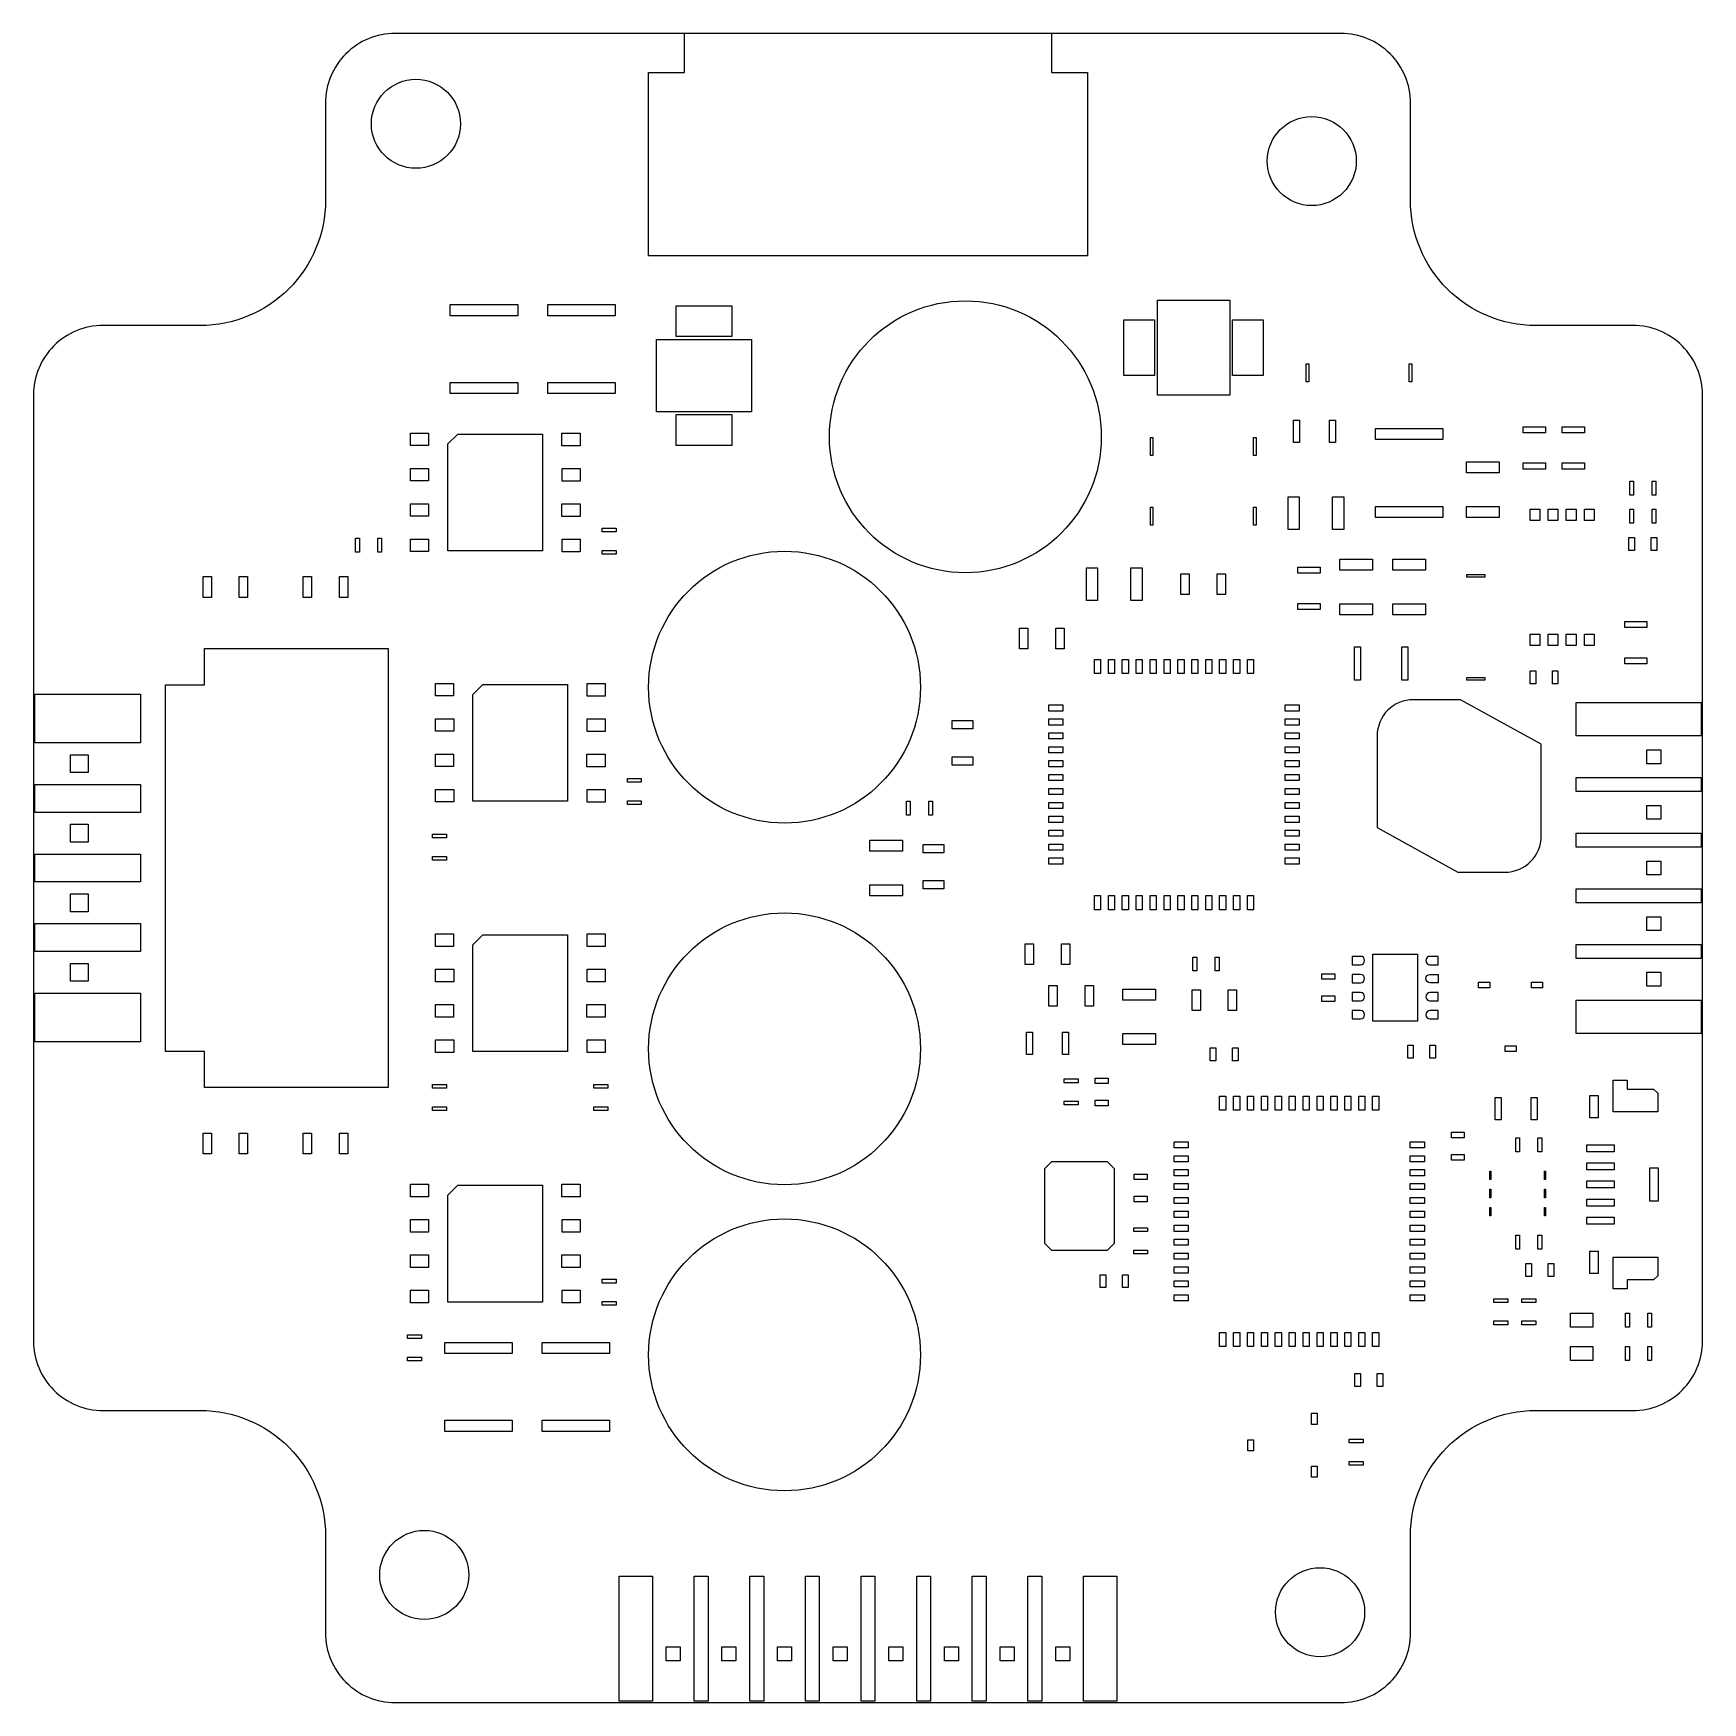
# Model space of a CAD drawing. Header units: millimetres. Extents: x -30 to 30, y -30 to 30.
import ezdxf

# ---------------------------------------------------------------- set-up
doc = ezdxf.new("R2010")
doc.units = ezdxf.units.MM
doc.layers.get('0').update_dxf_attribs({"linetype": 'CONTINUOUS'})

msp = doc.modelspace()

# ---------------------------------------------------------------- linework, layer by layer
for points in [[(19.5, 27.501, 0.414214), (17, 30.001), (6.59, 30.001), (6.59, 28.601), (7.89, 28.601), (7.89, 22.001), (-7.89, 22.001), (-7.89, 28.601), (-6.59, 28.601), (-6.59, 30.001), (-17, 30.001, 0.414214), (-19.5, 27.501), (-19.5, 24.001, -0.414214), (-24, 19.501), (-27.5, 19.501, 0.414214), (-30, 17.001), (-30, -16.999, 0.414214), (-27.5, -19.499), (-24, -19.499, -0.414214), (-19.5, -23.999), (-19.5, -27.499, 0.414214), (-17, -29.999), (17, -29.999, 0.414214), (19.5, -27.499), (19.5, -23.999, -0.414214), (24, -19.499), (27.5, -19.499, 0.414214), (30, -16.999), (30, 17.001, 0.414214), (27.5, 19.501), (24, 19.501, -0.414214), (19.5, 24.001)], [(17, -29.999, 0.414214), (19.5, -27.499), (19.5, -23.999, -0.414214), (24, -19.499), (27.5, -19.499, 0.414214), (30, -16.999), (30, 17.001, 0.414214), (27.5, 19.501), (24, 19.501, -0.414214), (19.5, 24.001), (19.5, 27.501, 0.414214), (17, 30.001), (6.59, 30.001), (-6.59, 30.001), (-17, 30.001, 0.414214), (-19.5, 27.501), (-19.5, 24.001, -0.414214), (-24, 19.501), (-27.5, 19.501, 0.414214), (-30, 17.001), (-30, -16.999, 0.414214), (-27.5, -19.499), (-24, -19.499, -0.414214), (-19.5, -23.999), (-19.5, -27.499, 0.414214), (-17, -29.999)], [(19.6, 6.051, 0.414214), (18.3, 4.751), (18.3, 1.451), (21.2, -0.149), (22.9, -0.149, 0.414214), (24.2, 1.151), (24.2, 4.451), (21.3, 6.051)], [(17.7, -3.474, 1), (17.7, -3.174), (17.4, -3.174), (17.4, -3.474)], [(20.2, -3.174, 1), (20.2, -3.474), (20.5, -3.474), (20.5, -3.174)], [(17.7, -4.124, 1), (17.7, -3.824), (17.4, -3.824), (17.4, -4.124)], [(20.5, -4.124), (20.2, -4.124, -1), (20.2, -3.824), (20.5, -3.824)], [(17.7, -4.774, 1), (17.7, -4.474), (17.4, -4.474), (17.4, -4.774)], [(20.2, -4.474, 1), (20.2, -4.774), (20.5, -4.774), (20.5, -4.474)], [(17.7, -5.424, 1), (17.7, -5.124), (17.4, -5.124), (17.4, -5.424)], [(20.2, -5.124, 1), (20.2, -5.424), (20.5, -5.424), (20.5, -5.124)]]:
    msp.add_lwpolyline(points, format="xyb", close=True)
for points in [[(10.4, 16.994), (10.4, 20.408), (13, 20.408), (13, 16.994)], [(-15.013, 19.851), (-15.013, 20.251), (-12.587, 20.251), (-12.587, 19.851)], [(-11.513, 19.851), (-11.513, 20.251), (-9.087, 20.251), (-9.087, 19.851)], [(-4.9, 19.101), (-6.9, 19.101), (-6.9, 20.21), (-4.9, 20.21)], [(10.3, 19.701), (10.3, 17.701), (9.191, 17.701), (9.191, 19.701)], [(13.1, 17.701), (13.1, 19.701), (14.209, 19.701), (14.209, 17.701)], [(-4.193, 16.401), (-7.607, 16.401), (-7.607, 19.001), (-4.193, 19.001)], [(15.843, 18.126), (15.843, 17.476), (15.75, 17.476), (15.75, 18.126)], [(19.457, 17.476), (19.457, 18.126), (19.55, 18.126), (19.55, 17.476)], [(-15.013, 17.051), (-15.013, 17.451), (-12.587, 17.451), (-12.587, 17.051)], [(-11.513, 17.051), (-11.513, 17.451), (-9.087, 17.451), (-9.087, 17.051)], [(-6.9, 16.301), (-4.9, 16.301), (-4.9, 15.192), (-6.9, 15.192)], [(-16.445, 15.635), (-15.795, 15.635), (-15.795, 15.185), (-16.445, 15.185)], [(-15.1, 11.401), (-15.1, 15.243), (-14.742, 15.601), (-11.7, 15.601), (-11.7, 11.401)], [(-11, 15.631), (-10.35, 15.631), (-10.35, 15.181), (-11, 15.181)], [(15.292, 16.101), (15.508, 16.101), (15.508, 15.301), (15.292, 15.301)], [(16.808, 15.301), (16.592, 15.301), (16.592, 16.101), (16.808, 16.101)], [(20.663, 15.801), (20.663, 15.401), (18.237, 15.401), (18.237, 15.801)], [(24.35, 15.859), (24.35, 15.643), (23.55, 15.643), (23.55, 15.859)], [(25.75, 15.859), (25.75, 15.643), (24.95, 15.643), (24.95, 15.859)], [(10.243, 15.476), (10.243, 14.826), (10.15, 14.826), (10.15, 15.476)], [(13.857, 14.826), (13.857, 15.476), (13.95, 15.476), (13.95, 14.826)], [(22.688, 14.601), (22.688, 14.201), (21.512, 14.201), (21.512, 14.601)], [(23.55, 14.343), (23.55, 14.559), (24.35, 14.559), (24.35, 14.343)], [(24.95, 14.343), (24.95, 14.559), (25.75, 14.559), (25.75, 14.343)], [(-16.443, 14.365), (-15.793, 14.365), (-15.793, 13.915), (-16.443, 13.915)], [(-10.998, 14.361), (-10.348, 14.361), (-10.348, 13.911), (-10.998, 13.911)], [(27.382, 13.901), (27.518, 13.901), (27.518, 13.401), (27.382, 13.401)], [(28.318, 13.401), (28.182, 13.401), (28.182, 13.901), (28.318, 13.901)], [(15.1, 13.339), (15.5, 13.339), (15.5, 12.163), (15.1, 12.163)], [(16.7, 13.339), (17.1, 13.339), (17.1, 12.163), (16.7, 12.163)], [(-16.448, 13.095), (-15.798, 13.095), (-15.798, 12.645), (-16.448, 12.645)], [(-11.002, 13.091), (-10.352, 13.091), (-10.352, 12.641), (-11.002, 12.641)], [(10.243, 12.976), (10.243, 12.326), (10.15, 12.326), (10.15, 12.976)], [(13.857, 12.326), (13.857, 12.976), (13.95, 12.976), (13.95, 12.326)], [(20.663, 13.001), (20.663, 12.601), (18.237, 12.601), (18.237, 13.001)], [(22.688, 13.001), (22.688, 12.601), (21.512, 12.601), (21.512, 13.001)], [(23.8, 12.494), (23.8, 12.901), (24.15, 12.901), (24.15, 12.494)], [(24.45, 12.494), (24.45, 12.901), (24.8, 12.901), (24.8, 12.494)], [(25.1, 12.494), (25.1, 12.901), (25.45, 12.901), (25.45, 12.494)], [(25.75, 12.494), (25.75, 12.901), (26.1, 12.901), (26.1, 12.494)], [(27.382, 12.901), (27.518, 12.901), (27.518, 12.401), (27.382, 12.401)], [(28.318, 12.401), (28.182, 12.401), (28.182, 12.901), (28.318, 12.901)], [(-9.05, 12.219), (-9.05, 12.084), (-9.55, 12.084), (-9.55, 12.219)], [(-18.418, 11.851), (-18.282, 11.851), (-18.282, 11.351), (-18.418, 11.351)], [(-17.482, 11.351), (-17.618, 11.351), (-17.618, 11.851), (-17.482, 11.851)], [(-16.443, 11.825), (-15.793, 11.825), (-15.793, 11.375), (-16.443, 11.375)], [(-10.998, 11.821), (-10.348, 11.821), (-10.348, 11.371), (-10.998, 11.371)], [(-9.55, 11.284), (-9.55, 11.419), (-9.05, 11.419), (-9.05, 11.284)], [(27.35, 11.883), (27.55, 11.883), (27.55, 11.419), (27.35, 11.419)], [(28.15, 11.419), (28.15, 11.883), (28.35, 11.883), (28.35, 11.419)], [(16.25, 10.809), (16.25, 10.593), (15.45, 10.593), (15.45, 10.809)], [(16.962, 10.701), (16.962, 11.101), (18.138, 11.101), (18.138, 10.701)], [(18.862, 10.701), (18.862, 11.101), (20.038, 11.101), (20.038, 10.701)], [(-23.9, 10.474), (-23.6, 10.474), (-23.6, 9.729), (-23.9, 9.729)], [(-22.6, 9.729), (-22.6, 10.474), (-22.3, 10.474), (-22.3, 9.729)], [(-20, 10.474), (-20, 9.729), (-20.3, 9.729), (-20.3, 10.474)], [(-18.7, 9.729), (-19, 9.729), (-19, 10.474), (-18.7, 10.474)], [(7.85, 10.789), (8.25, 10.789), (8.25, 9.613), (7.85, 9.613)], [(9.45, 10.789), (9.85, 10.789), (9.85, 9.613), (9.45, 9.613)], [(11.55, 10.574), (11.55, 9.829), (11.25, 9.829), (11.25, 10.574)], [(12.85, 9.829), (12.55, 9.829), (12.55, 10.574), (12.85, 10.574)], [(22.175, 10.458), (21.525, 10.458), (21.525, 10.551), (22.175, 10.551)], [(15.45, 9.293), (15.45, 9.509), (16.25, 9.509), (16.25, 9.293)], [(16.962, 9.101), (16.962, 9.501), (18.138, 9.501), (18.138, 9.101)], [(18.862, 9.101), (18.862, 9.501), (20.038, 9.501), (20.038, 9.101)], [(5.75, 8.624), (5.75, 7.879), (5.45, 7.879), (5.45, 8.624)], [(7.05, 7.879), (6.75, 7.879), (6.75, 8.624), (7.05, 8.624)], [(24.15, 8.408), (24.15, 8.001), (23.8, 8.001), (23.8, 8.408)], [(24.8, 8.408), (24.8, 8.001), (24.45, 8.001), (24.45, 8.408)], [(25.45, 8.408), (25.45, 8.001), (25.1, 8.001), (25.1, 8.408)], [(26.1, 8.408), (26.1, 8.001), (25.75, 8.001), (25.75, 8.408)], [(28, 8.859), (28, 8.643), (27.2, 8.643), (27.2, 8.859)], [(-23.85, -7.889), (-23.85, -6.589), (-25.25, -6.589), (-25.25, 6.591), (-23.85, 6.591), (-23.85, 7.891), (-17.25, 7.891), (-17.25, -7.889)], [(17.492, 7.951), (17.708, 7.951), (17.708, 6.751), (17.492, 6.751)], [(19.408, 6.751), (19.192, 6.751), (19.192, 7.951), (19.408, 7.951)], [(8.36, 6.995), (8.14, 6.995), (8.14, 7.501), (8.36, 7.501)], [(8.86, 6.995), (8.64, 6.995), (8.64, 7.501), (8.86, 7.501)], [(9.36, 6.995), (9.14, 6.995), (9.14, 7.501), (9.36, 7.501)], [(9.86, 6.995), (9.64, 6.995), (9.64, 7.501), (9.86, 7.501)], [(10.36, 6.995), (10.14, 6.995), (10.14, 7.501), (10.36, 7.501)], [(10.86, 6.995), (10.64, 6.995), (10.64, 7.501), (10.86, 7.501)], [(11.36, 6.995), (11.14, 6.995), (11.14, 7.501), (11.36, 7.501)], [(11.86, 6.995), (11.64, 6.995), (11.64, 7.501), (11.86, 7.501)], [(12.36, 6.995), (12.14, 6.995), (12.14, 7.501), (12.36, 7.501)], [(12.86, 6.995), (12.64, 6.995), (12.64, 7.501), (12.86, 7.501)], [(13.36, 6.995), (13.14, 6.995), (13.14, 7.501), (13.36, 7.501)], [(13.86, 6.995), (13.64, 6.995), (13.64, 7.501), (13.86, 7.501)], [(27.2, 7.343), (27.2, 7.559), (28, 7.559), (28, 7.343)], [(-15.545, 6.635), (-14.895, 6.635), (-14.895, 6.185), (-15.545, 6.185)], [(-14.2, 2.401), (-14.2, 6.243), (-13.842, 6.601), (-10.8, 6.601), (-10.8, 2.401)], [(-10.1, 6.631), (-9.45, 6.631), (-9.45, 6.181), (-10.1, 6.181)], [(21.525, 6.844), (22.175, 6.844), (22.175, 6.751), (21.525, 6.751)], [(24, 7.083), (24, 6.619), (23.8, 6.619), (23.8, 7.083)], [(24.8, 6.619), (24.6, 6.619), (24.6, 7.083), (24.8, 7.083)], [(-29.95, 4.501), (-29.95, 6.251), (-26.15, 6.251), (-26.15, 4.501)], [(7.006, 5.861), (7.006, 5.641), (6.5, 5.641), (6.5, 5.861)], [(14.994, 5.641), (14.994, 5.861), (15.5, 5.861), (15.5, 5.641)], [(25.45, 4.751), (25.45, 5.951), (29.95, 5.951), (29.95, 4.751)], [(-15.543, 5.365), (-14.893, 5.365), (-14.893, 4.915), (-15.543, 4.915)], [(-10.098, 5.361), (-9.448, 5.361), (-9.448, 4.911), (-10.098, 4.911)], [(3.772, 5.001), (3.028, 5.001), (3.028, 5.301), (3.772, 5.301)], [(7.006, 5.361), (7.006, 5.141), (6.5, 5.141), (6.5, 5.361)], [(7.006, 4.861), (7.006, 4.641), (6.5, 4.641), (6.5, 4.861)], [(14.994, 5.141), (14.994, 5.361), (15.5, 5.361), (15.5, 5.141)], [(14.994, 4.641), (14.994, 4.861), (15.5, 4.861), (15.5, 4.641)], [(7.006, 4.361), (7.006, 4.141), (6.5, 4.141), (6.5, 4.361)], [(14.994, 4.141), (14.994, 4.361), (15.5, 4.361), (15.5, 4.141)], [(28, 4.251), (28.5, 4.251), (28.5, 3.751), (28, 3.751)], [(-28.03, 4.071), (-28.03, 3.431), (-28.67, 3.431), (-28.67, 4.071)], [(-15.548, 4.095), (-14.898, 4.095), (-14.898, 3.645), (-15.548, 3.645)], [(-10.102, 4.091), (-9.452, 4.091), (-9.452, 3.641), (-10.102, 3.641)], [(3.028, 3.701), (3.028, 4.001), (3.772, 4.001), (3.772, 3.701)], [(7.006, 3.861), (7.006, 3.641), (6.5, 3.641), (6.5, 3.861)], [(14.994, 3.641), (14.994, 3.861), (15.5, 3.861), (15.5, 3.641)], [(-29.95, 2.001), (-29.95, 3.001), (-26.15, 3.001), (-26.15, 2.001)], [(-8.15, 3.219), (-8.15, 3.084), (-8.65, 3.084), (-8.65, 3.219)], [(7.006, 3.361), (7.006, 3.141), (6.5, 3.141), (6.5, 3.361)], [(14.994, 3.141), (14.994, 3.361), (15.5, 3.361), (15.5, 3.141)], [(25.45, 2.751), (25.45, 3.251), (29.95, 3.251), (29.95, 2.751)], [(-15.543, 2.825), (-14.893, 2.825), (-14.893, 2.375), (-15.543, 2.375)], [(-10.098, 2.821), (-9.448, 2.821), (-9.448, 2.371), (-10.098, 2.371)], [(-8.65, 2.284), (-8.65, 2.419), (-8.15, 2.419), (-8.15, 2.284)], [(1.382, 2.401), (1.518, 2.401), (1.518, 1.901), (1.382, 1.901)], [(2.318, 1.901), (2.182, 1.901), (2.182, 2.401), (2.318, 2.401)], [(7.006, 2.861), (7.006, 2.641), (6.5, 2.641), (6.5, 2.861)], [(14.994, 2.641), (14.994, 2.861), (15.5, 2.861), (15.5, 2.641)], [(7.006, 2.361), (7.006, 2.141), (6.5, 2.141), (6.5, 2.361)], [(7.006, 1.861), (7.006, 1.641), (6.5, 1.641), (6.5, 1.861)], [(14.994, 2.141), (14.994, 2.361), (15.5, 2.361), (15.5, 2.141)], [(14.994, 1.641), (14.994, 1.861), (15.5, 1.861), (15.5, 1.641)], [(28, 1.751), (28, 2.251), (28.5, 2.251), (28.5, 1.751)], [(-28.03, 1.571), (-28.03, 0.931), (-28.67, 0.931), (-28.67, 1.571)], [(-15.15, 1.219), (-15.15, 1.084), (-15.65, 1.084), (-15.65, 1.219)], [(7.006, 1.361), (7.006, 1.141), (6.5, 1.141), (6.5, 1.361)], [(14.994, 1.141), (14.994, 1.361), (15.5, 1.361), (15.5, 1.141)], [(25.45, 0.751), (25.45, 1.251), (29.95, 1.251), (29.95, 0.751)], [(1.238, 1.001), (1.238, 0.601), (0.062, 0.601), (0.062, 1.001)], [(2.722, 0.851), (2.722, 0.551), (1.978, 0.551), (1.978, 0.851)], [(7.006, 0.861), (7.006, 0.641), (6.5, 0.641), (6.5, 0.861)], [(14.994, 0.641), (14.994, 0.861), (15.5, 0.861), (15.5, 0.641)], [(-29.95, -0.499), (-29.95, 0.501), (-26.15, 0.501), (-26.15, -0.499)], [(-15.65, 0.284), (-15.65, 0.419), (-15.15, 0.419), (-15.15, 0.284)], [(7.006, 0.361), (7.006, 0.141), (6.5, 0.141), (6.5, 0.361)], [(14.994, 0.141), (14.994, 0.361), (15.5, 0.361), (15.5, 0.141)], [(28.5, 0.251), (28.5, -0.249), (28, -0.249), (28, 0.251)], [(1.238, -0.599), (1.238, -0.999), (0.062, -0.999), (0.062, -0.599)], [(1.978, -0.449), (2.722, -0.449), (2.722, -0.749), (1.978, -0.749)], [(-28.03, -0.929), (-28.03, -1.569), (-28.67, -1.569), (-28.67, -0.929)], [(8.14, -0.992), (8.36, -0.992), (8.36, -1.499), (8.14, -1.499)], [(8.64, -0.992), (8.86, -0.992), (8.86, -1.499), (8.64, -1.499)], [(9.14, -0.992), (9.36, -0.992), (9.36, -1.499), (9.14, -1.499)], [(9.64, -0.992), (9.86, -0.992), (9.86, -1.499), (9.64, -1.499)], [(10.14, -0.992), (10.36, -0.992), (10.36, -1.499), (10.14, -1.499)], [(10.64, -0.992), (10.86, -0.992), (10.86, -1.499), (10.64, -1.499)], [(11.14, -0.992), (11.36, -0.992), (11.36, -1.499), (11.14, -1.499)], [(11.64, -0.992), (11.86, -0.992), (11.86, -1.499), (11.64, -1.499)], [(12.14, -0.992), (12.36, -0.992), (12.36, -1.499), (12.14, -1.499)], [(12.64, -0.992), (12.86, -0.992), (12.86, -1.499), (12.64, -1.499)], [(13.14, -0.992), (13.36, -0.992), (13.36, -1.499), (13.14, -1.499)], [(13.64, -0.992), (13.86, -0.992), (13.86, -1.499), (13.64, -1.499)], [(25.45, -1.249), (25.45, -0.749), (29.95, -0.749), (29.95, -1.249)], [(28, -1.749), (28.5, -1.749), (28.5, -2.249), (28, -2.249)], [(-29.95, -2.999), (-29.95, -1.999), (-26.15, -1.999), (-26.15, -2.999)], [(-15.545, -2.365), (-14.895, -2.365), (-14.895, -2.815), (-15.545, -2.815)], [(-14.2, -6.599), (-14.2, -2.757), (-13.842, -2.399), (-10.8, -2.399), (-10.8, -6.599)], [(-10.1, -2.369), (-9.45, -2.369), (-9.45, -2.819), (-10.1, -2.819)], [(5.95, -2.726), (5.95, -3.471), (5.65, -3.471), (5.65, -2.726)], [(7.25, -3.471), (6.95, -3.471), (6.95, -2.726), (7.25, -2.726)], [(25.45, -3.249), (25.45, -2.749), (29.95, -2.749), (29.95, -3.249)], [(-28.03, -3.429), (-28.03, -4.069), (-28.67, -4.069), (-28.67, -3.429)], [(11.682, -3.199), (11.818, -3.199), (11.818, -3.699), (11.682, -3.699)], [(12.618, -3.699), (12.482, -3.699), (12.482, -3.199), (12.618, -3.199)], [(18.15, -3.099), (19.75, -3.099), (19.75, -5.499), (18.15, -5.499)], [(-15.543, -3.635), (-14.893, -3.635), (-14.893, -4.085), (-15.543, -4.085)], [(-10.098, -3.639), (-9.448, -3.639), (-9.448, -4.089), (-10.098, -4.089)], [(16.782, -3.799), (16.782, -3.999), (16.318, -3.999), (16.318, -3.799)], [(22.35, -4.306), (21.95, -4.306), (21.95, -4.099), (22.35, -4.099)], [(24.25, -4.306), (23.85, -4.306), (23.85, -4.099), (24.25, -4.099)], [(28, -3.749), (28.5, -3.749), (28.5, -4.249), (28, -4.249)], [(-29.95, -6.249), (-29.95, -4.499), (-26.15, -4.499), (-26.15, -6.249)], [(6.8, -4.226), (6.8, -4.971), (6.5, -4.971), (6.5, -4.226)], [(8.1, -4.971), (7.8, -4.971), (7.8, -4.226), (8.1, -4.226)], [(10.338, -4.349), (10.338, -4.749), (9.162, -4.749), (9.162, -4.349)], [(11.65, -4.376), (11.95, -4.376), (11.95, -5.121), (11.65, -5.121)], [(12.95, -5.121), (12.95, -4.376), (13.25, -4.376), (13.25, -5.121)], [(16.318, -4.599), (16.782, -4.599), (16.782, -4.799), (16.318, -4.799)], [(29.95, -5.949), (25.45, -5.949), (25.45, -4.749), (29.95, -4.749)], [(-15.548, -4.905), (-14.898, -4.905), (-14.898, -5.355), (-15.548, -5.355)], [(-10.102, -4.909), (-9.452, -4.909), (-9.452, -5.359), (-10.102, -5.359)], [(5.692, -5.899), (5.908, -5.899), (5.908, -6.699), (5.692, -6.699)], [(7.208, -6.699), (6.992, -6.699), (6.992, -5.899), (7.208, -5.899)], [(10.338, -5.949), (10.338, -6.349), (9.162, -6.349), (9.162, -5.949)], [(-15.543, -6.175), (-14.893, -6.175), (-14.893, -6.625), (-15.543, -6.625)], [(-10.098, -6.179), (-9.448, -6.179), (-9.448, -6.629), (-10.098, -6.629)], [(12.5, -6.467), (12.5, -6.931), (12.3, -6.931), (12.3, -6.467)], [(13.3, -6.931), (13.1, -6.931), (13.1, -6.467), (13.3, -6.467)], [(19.4, -6.367), (19.6, -6.367), (19.6, -6.831), (19.4, -6.831)], [(20.2, -6.831), (20.2, -6.367), (20.4, -6.367), (20.4, -6.831)], [(22.9, -6.392), (23.3, -6.392), (23.3, -6.599), (22.9, -6.599)], [(-15.15, -7.781), (-15.15, -7.916), (-15.65, -7.916), (-15.65, -7.781)], [(-9.35, -7.781), (-9.35, -7.916), (-9.85, -7.916), (-9.85, -7.781)], [(7.55, -7.581), (7.55, -7.716), (7.05, -7.716), (7.05, -7.581)], [(8.632, -7.749), (8.168, -7.749), (8.168, -7.549), (8.632, -7.549)], [(27.285, -7.624), (27.285, -7.944), (28.235, -7.944), (28.385, -8.094), (28.385, -8.763), (26.785, -8.763), (26.785, -7.624)], [(7.05, -8.516), (7.05, -8.381), (7.55, -8.381), (7.55, -8.516)], [(8.168, -8.549), (8.168, -8.349), (8.632, -8.349), (8.632, -8.549)], [(12.64, -8.705), (12.64, -8.199), (12.86, -8.199), (12.86, -8.705)], [(13.14, -8.705), (13.14, -8.199), (13.36, -8.199), (13.36, -8.705)], [(13.64, -8.705), (13.64, -8.199), (13.86, -8.199), (13.86, -8.705)], [(14.14, -8.705), (14.14, -8.199), (14.36, -8.199), (14.36, -8.705)], [(14.64, -8.705), (14.64, -8.199), (14.86, -8.199), (14.86, -8.705)], [(15.14, -8.705), (15.14, -8.199), (15.36, -8.199), (15.36, -8.705)], [(15.64, -8.705), (15.64, -8.199), (15.86, -8.199), (15.86, -8.705)], [(16.14, -8.705), (16.14, -8.199), (16.36, -8.199), (16.36, -8.705)], [(16.64, -8.705), (16.64, -8.199), (16.86, -8.199), (16.86, -8.705)], [(17.14, -8.705), (17.14, -8.199), (17.36, -8.199), (17.36, -8.705)], [(17.64, -8.705), (17.64, -8.199), (17.86, -8.199), (17.86, -8.705)], [(18.14, -8.705), (18.14, -8.199), (18.36, -8.199), (18.36, -8.705)], [(22.542, -8.249), (22.758, -8.249), (22.758, -9.049), (22.542, -9.049)], [(24.058, -9.049), (23.842, -9.049), (23.842, -8.249), (24.058, -8.249)], [(26.25, -8.974), (25.95, -8.974), (25.95, -8.174), (26.25, -8.174)], [(-15.65, -8.716), (-15.65, -8.581), (-15.15, -8.581), (-15.15, -8.716)], [(-9.85, -8.716), (-9.85, -8.581), (-9.35, -8.581), (-9.35, -8.716)], [(-23.9, -9.526), (-23.6, -9.526), (-23.6, -10.271), (-23.9, -10.271)], [(-22.6, -10.271), (-22.6, -9.526), (-22.3, -9.526), (-22.3, -10.271)], [(-20, -9.526), (-20, -10.271), (-20.3, -10.271), (-20.3, -9.526)], [(-18.7, -10.271), (-19, -10.271), (-19, -9.526), (-18.7, -9.526)], [(21.432, -9.699), (20.968, -9.699), (20.968, -9.499), (21.432, -9.499)], [(11.506, -10.059), (11, -10.059), (11, -9.839), (11.506, -9.839)], [(19.494, -9.839), (20, -9.839), (20, -10.059), (19.494, -10.059)], [(23.282, -9.699), (23.418, -9.699), (23.418, -10.199), (23.282, -10.199)], [(24.218, -10.199), (24.082, -10.199), (24.082, -9.699), (24.218, -9.699)], [(26.815, -10.199), (25.841, -10.199), (25.841, -9.949), (26.815, -9.949)], [(6.609, -13.749), (6.355, -13.495), (6.355, -10.803), (6.609, -10.549), (8.591, -10.549), (8.845, -10.803), (8.845, -13.495), (8.591, -13.749)], [(11.506, -10.559), (11, -10.559), (11, -10.339), (11.506, -10.339)], [(19.494, -10.339), (20, -10.339), (20, -10.559), (19.494, -10.559)], [(20.968, -10.499), (20.968, -10.299), (21.432, -10.299), (21.432, -10.499)], [(26.815, -10.849), (25.841, -10.849), (25.841, -10.599), (26.815, -10.599)], [(28.4, -10.774), (28.4, -11.974), (28.1, -11.974), (28.1, -10.774)], [(-16.445, -11.365), (-15.795, -11.365), (-15.795, -11.815), (-16.445, -11.815)], [(-15.1, -15.599), (-15.1, -11.757), (-14.742, -11.399), (-11.7, -11.399), (-11.7, -15.599)], [(-11, -11.369), (-10.35, -11.369), (-10.35, -11.819), (-11, -11.819)], [(10.032, -11.199), (9.568, -11.199), (9.568, -10.999), (10.032, -10.999)], [(11.506, -11.059), (11, -11.059), (11, -10.839), (11.506, -10.839)], [(11.506, -11.559), (11, -11.559), (11, -11.339), (11.506, -11.339)], [(19.494, -10.839), (20, -10.839), (20, -11.059), (19.494, -11.059)], [(19.494, -11.339), (20, -11.339), (20, -11.559), (19.494, -11.559)], [(22.382, -10.899), (22.382, -11.199), (22.35, -11.199), (22.35, -10.899)], [(24.318, -11.199), (24.318, -10.899), (24.35, -10.899), (24.35, -11.199)], [(26.815, -11.499), (25.841, -11.499), (25.841, -11.249), (26.815, -11.249)], [(9.568, -11.999), (9.568, -11.799), (10.032, -11.799), (10.032, -11.999)], [(11.506, -12.059), (11, -12.059), (11, -11.839), (11.506, -11.839)], [(19.494, -11.839), (20, -11.839), (20, -12.059), (19.494, -12.059)], [(22.382, -11.549), (22.382, -11.849), (22.35, -11.849), (22.35, -11.549)], [(24.318, -11.849), (24.318, -11.549), (24.35, -11.549), (24.35, -11.849)], [(26.815, -12.149), (25.841, -12.149), (25.841, -11.899), (26.815, -11.899)], [(11.506, -12.559), (11, -12.559), (11, -12.339), (11.506, -12.339)], [(19.494, -12.339), (20, -12.339), (20, -12.559), (19.494, -12.559)], [(22.382, -12.199), (22.382, -12.499), (22.35, -12.499), (22.35, -12.199)], [(24.318, -12.499), (24.318, -12.199), (24.35, -12.199), (24.35, -12.499)], [(26.815, -12.799), (25.841, -12.799), (25.841, -12.549), (26.815, -12.549)], [(-16.443, -12.635), (-15.793, -12.635), (-15.793, -13.085), (-16.443, -13.085)], [(-10.998, -12.639), (-10.348, -12.639), (-10.348, -13.089), (-10.998, -13.089)], [(10.05, -12.931), (10.05, -13.066), (9.55, -13.066), (9.55, -12.931)], [(11.506, -13.059), (11, -13.059), (11, -12.839), (11.506, -12.839)], [(19.494, -12.839), (20, -12.839), (20, -13.059), (19.494, -13.059)], [(23.282, -13.199), (23.418, -13.199), (23.418, -13.699), (23.282, -13.699)], [(24.218, -13.699), (24.082, -13.699), (24.082, -13.199), (24.218, -13.199)], [(9.55, -13.866), (9.55, -13.731), (10.05, -13.731), (10.05, -13.866)], [(11.506, -13.559), (11, -13.559), (11, -13.339), (11.506, -13.339)], [(19.494, -13.339), (20, -13.339), (20, -13.559), (19.494, -13.559)], [(26.25, -14.574), (25.95, -14.574), (25.95, -13.774), (26.25, -13.774)], [(-16.448, -13.905), (-15.798, -13.905), (-15.798, -14.355), (-16.448, -14.355)], [(-11.002, -13.909), (-10.352, -13.909), (-10.352, -14.359), (-11.002, -14.359)], [(11.506, -14.059), (11, -14.059), (11, -13.839), (11.506, -13.839)], [(11.506, -14.559), (11, -14.559), (11, -14.339), (11.506, -14.339)], [(19.494, -13.839), (20, -13.839), (20, -14.059), (19.494, -14.059)], [(19.494, -14.339), (20, -14.339), (20, -14.559), (19.494, -14.559)], [(23.85, -14.217), (23.85, -14.681), (23.65, -14.681), (23.65, -14.217)], [(24.65, -14.681), (24.45, -14.681), (24.45, -14.217), (24.65, -14.217)], [(26.785, -13.985), (28.385, -13.985), (28.385, -14.654), (28.235, -14.804), (27.285, -14.804), (27.285, -15.124), (26.785, -15.124)], [(-9.05, -14.781), (-9.05, -14.916), (-9.55, -14.916), (-9.55, -14.781)], [(8.55, -14.617), (8.55, -15.081), (8.35, -15.081), (8.35, -14.617)], [(9.35, -15.081), (9.15, -15.081), (9.15, -14.617), (9.35, -14.617)], [(11.506, -15.059), (11, -15.059), (11, -14.839), (11.506, -14.839)], [(19.494, -14.839), (20, -14.839), (20, -15.059), (19.494, -15.059)], [(-16.443, -15.175), (-15.793, -15.175), (-15.793, -15.625), (-16.443, -15.625)], [(-10.998, -15.179), (-10.348, -15.179), (-10.348, -15.629), (-10.998, -15.629)], [(-9.55, -15.716), (-9.55, -15.581), (-9.05, -15.581), (-9.05, -15.716)], [(11.506, -15.559), (11, -15.559), (11, -15.339), (11.506, -15.339)], [(19.494, -15.339), (20, -15.339), (20, -15.559), (19.494, -15.559)], [(23, -15.481), (23, -15.616), (22.5, -15.616), (22.5, -15.481)], [(24, -15.481), (24, -15.616), (23.5, -15.616), (23.5, -15.481)], [(26.05, -16.499), (25.25, -16.499), (25.25, -15.999), (26.05, -15.999)], [(27.232, -15.999), (27.368, -15.999), (27.368, -16.499), (27.232, -16.499)], [(28.168, -16.499), (28.032, -16.499), (28.032, -15.999), (28.168, -15.999)], [(-16.05, -16.781), (-16.05, -16.916), (-16.55, -16.916), (-16.55, -16.781)], [(12.86, -16.692), (12.86, -17.199), (12.64, -17.199), (12.64, -16.692)], [(13.36, -16.692), (13.36, -17.199), (13.14, -17.199), (13.14, -16.692)], [(13.86, -16.692), (13.86, -17.199), (13.64, -17.199), (13.64, -16.692)], [(14.36, -16.692), (14.36, -17.199), (14.14, -17.199), (14.14, -16.692)], [(14.86, -16.692), (14.86, -17.199), (14.64, -17.199), (14.64, -16.692)], [(15.36, -16.692), (15.36, -17.199), (15.14, -17.199), (15.14, -16.692)], [(15.86, -16.692), (15.86, -17.199), (15.64, -17.199), (15.64, -16.692)], [(16.36, -16.692), (16.36, -17.199), (16.14, -17.199), (16.14, -16.692)], [(16.86, -16.692), (16.86, -17.199), (16.64, -17.199), (16.64, -16.692)], [(17.36, -16.692), (17.36, -17.199), (17.14, -17.199), (17.14, -16.692)], [(17.86, -16.692), (17.86, -17.199), (17.64, -17.199), (17.64, -16.692)], [(18.36, -16.692), (18.36, -17.199), (18.14, -17.199), (18.14, -16.692)], [(22.5, -16.416), (22.5, -16.281), (23, -16.281), (23, -16.416)], [(23.5, -16.416), (23.5, -16.281), (24, -16.281), (24, -16.416)], [(-12.787, -17.049), (-12.787, -17.449), (-15.213, -17.449), (-15.213, -17.049)], [(-9.287, -17.049), (-9.287, -17.449), (-11.713, -17.449), (-11.713, -17.049)], [(26.05, -17.699), (25.25, -17.699), (25.25, -17.199), (26.05, -17.199)], [(27.232, -17.199), (27.368, -17.199), (27.368, -17.699), (27.232, -17.699)], [(28.168, -17.699), (28.032, -17.699), (28.032, -17.199), (28.168, -17.199)], [(-16.55, -17.716), (-16.55, -17.581), (-16.05, -17.581), (-16.05, -17.716)], [(17.5, -18.167), (17.7, -18.167), (17.7, -18.631), (17.5, -18.631)], [(18.3, -18.631), (18.3, -18.167), (18.5, -18.167), (18.5, -18.631)], [(15.943, -19.999), (15.943, -19.599), (16.15, -19.599), (16.15, -19.999)], [(-12.787, -19.849), (-12.787, -20.249), (-15.213, -20.249), (-15.213, -19.849)], [(-9.287, -19.849), (-9.287, -20.249), (-11.713, -20.249), (-11.713, -19.849)], [(13.857, -20.549), (13.857, -20.949), (13.65, -20.949), (13.65, -20.549)], [(17.8, -20.531), (17.8, -20.666), (17.3, -20.666), (17.3, -20.531)], [(15.943, -21.899), (15.943, -21.499), (16.15, -21.499), (16.15, -21.899)], [(17.3, -21.466), (17.3, -21.331), (17.8, -21.331), (17.8, -21.466)], [(-8.95, -29.949), (-8.95, -25.449), (-7.75, -25.449), (-7.75, -29.949)], [(-6.25, -25.449), (-5.75, -25.449), (-5.75, -29.949), (-6.25, -29.949)], [(-4.25, -25.449), (-3.75, -25.449), (-3.75, -29.949), (-4.25, -29.949)], [(-2.25, -25.449), (-1.75, -25.449), (-1.75, -29.949), (-2.25, -29.949)], [(-0.25, -25.449), (0.25, -25.449), (0.25, -29.949), (-0.25, -29.949)], [(1.75, -25.449), (2.25, -25.449), (2.25, -29.949), (1.75, -29.949)], [(3.75, -25.449), (4.25, -25.449), (4.25, -29.949), (3.75, -29.949)], [(5.75, -25.449), (6.25, -25.449), (6.25, -29.949), (5.75, -29.949)], [(7.75, -25.449), (8.95, -25.449), (8.95, -29.949), (7.75, -29.949)], [(-6.75, -27.999), (-6.75, -28.499), (-7.25, -28.499), (-7.25, -27.999)], [(-5.25, -27.999), (-4.75, -27.999), (-4.75, -28.499), (-5.25, -28.499)], [(-2.75, -27.999), (-2.75, -28.499), (-3.25, -28.499), (-3.25, -27.999)], [(-1.25, -27.999), (-0.75, -27.999), (-0.75, -28.499), (-1.25, -28.499)], [(0.75, -27.999), (1.25, -27.999), (1.25, -28.499), (0.75, -28.499)], [(3.25, -28.499), (2.75, -28.499), (2.75, -27.999), (3.25, -27.999)], [(4.75, -27.999), (5.25, -27.999), (5.25, -28.499), (4.75, -28.499)], [(7.25, -27.999), (7.25, -28.499), (6.75, -28.499), (6.75, -27.999)]]:
    msp.add_lwpolyline(points, close=True)
for centre, radius in [((-16.25, 26.751), 1.6), ((-16.25, 26.751), 1.6), ((15.95, 25.411), 1.6), ((15.95, 25.411), 1.6), ((3.5, 15.501), 4.886), ((-3, 6.501), 4.886), ((-3, -6.499), 4.886), ((-3, -17.499), 4.886), ((-15.95, -25.409), 1.6), ((-15.95, -25.409), 1.6), ((16.25, -26.749), 1.6), ((16.25, -26.749), 1.6)]:
    msp.add_circle(centre, radius)

doc.saveas('drawing.dxf')
